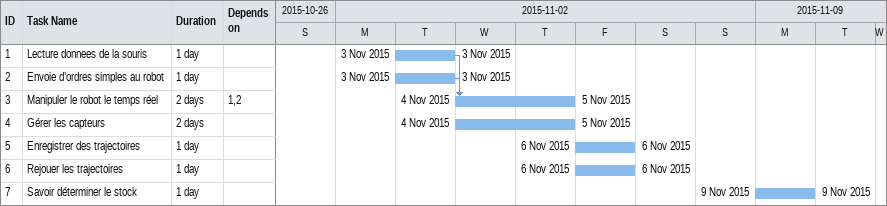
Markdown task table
| ID | Task | Duration | Start | Finish | Predecessors |
|---|---|---|---|---|---|
| 1 | Lecture donnees de la souris | 1d | 2015-11-03 | 2015-11-03 |  |
| 2 | Envoie d’ordres simples au robot | 1d | 2015-11-03 | 2015-11-03 |  |
| 3 | Manipuler le robot le temps réel | 2d | 2015-11-04 | 2015-11-05 | 1, 2 |
| 4 | Gérer les capteurs | 2d | 2015-11-04 | 2015-11-05 |  |
| 5 | Enregistrer des trajectoires | 1d | 2015-11-06 | 2015-11-06 |  |
| 6 | Rejouer les trajectoires | 1d | 2015-11-06 | 2015-11-06 |  |
| 7 | Savoir déterminer le stock | 1d | 2015-11-09 | 2015-11-09 |  |
